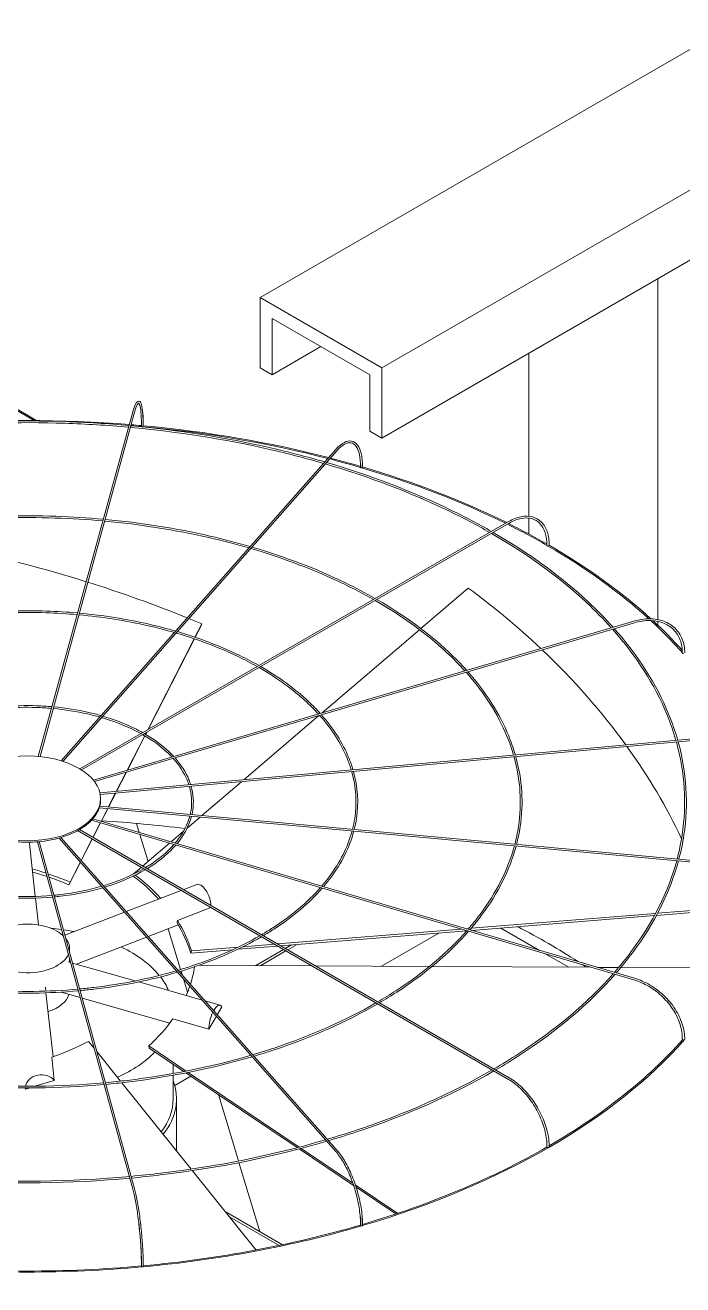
# Model space of a CAD drawing. Header units: millimetres. Extents: x -312439 to 477422, y -331570 to 212570.
# Drawn here: x 397133.7 to 397367.5, y 94180 to 94627.9 of the extents above; entities that cross this region are included whole.
import ezdxf

# ---------------------------------------------------------------- set-up
doc = ezdxf.new("R2010")
doc.units = ezdxf.units.MM

msp = doc.modelspace()

# ---------------------------------------------------------------- linework, layer by layer
at = {"color": 0, "linetype": 'Continuous', "lineweight": 0, "extrusion": (8.40036e-17, 0.816497, 0.57735)}
for p, q in [((397592.575, 94747.85), (397217.172, 94531.11)), ((397554.208, 94675.692), (397260.478, 94506.107)), ((397548.148, 94647.19), (397260.478, 94481.104)), ((397358.626, 94537.769), (397358.626, 94416.559)), ((397217.172, 94531.11), (397260.478, 94506.107)), ((397217.172, 94506.107), (397217.172, 94531.11)), ((397221.502, 94523.609), (397221.502, 94503.607)), ((397256.148, 94503.607), (397221.502, 94523.609)), ((397238.825, 94513.608), (397221.502, 94503.607)), ((397312.692, 94511.249), (397312.692, 94453.312)), ((397221.502, 94503.607), (397217.172, 94506.107)), ((397260.478, 94506.107), (397260.478, 94481.104)), ((397256.148, 94483.604), (397256.148, 94503.607)), ((397137.702, 94487.354), (397123.987, 94495.272)), ((397136.826, 94487.36), (397123.987, 94494.772)), ((397171.945, 94490.447), (397138.324, 94367.89)), ((397138.943, 94367.83), (397172.536, 94490.285)), ((397260.478, 94481.104), (397256.148, 94483.604)), ((397146.403, 94366.364), (397244.085, 94477.048)), ((397147.044, 94366.165), (397244.544, 94476.643)), ((397305.471, 94451.394), (397153.153, 94363.453)), ((397153.745, 94363.087), (397305.777, 94450.863)), ((397312.692, 94452.657), (397312.692, 94447.018)), ((397291.18, 94427.791), (397274.322, 94413.387)), ((397157.914, 94359.494), (397350.081, 94416.025)), ((397350.254, 94415.438), (397158.323, 94358.976)), ((397194.032, 94410.31), (397196.45, 94415.051)), ((397196.08, 94414.084), (397196.45, 94415.051)), ((397358.626, 94415.898), (397358.626, 94414.521)), ((397196.08, 94414.084), (397194.137, 94410.274)), ((397273.845, 94412.979), (397239.251, 94383.422)), ((397177.216, 94377.346), (397193.751, 94409.759)), ((397193.856, 94409.723), (397177.39, 94377.446)), ((397238.111, 94382.448), (397211.361, 94359.593)), ((397169.909, 94363.023), (397176.15, 94375.256)), ((397176.244, 94375.2), (397170.054, 94363.066)), ((397176.428, 94375.802), (397176.704, 94376.343)), ((397176.879, 94376.444), (397176.523, 94375.747)), ((397373.558, 94374.425), (397160.259, 94354.92)), ((397373.614, 94373.815), (397160.373, 94354.315)), ((397166.046, 94355.449), (397169.526, 94362.272)), ((397169.671, 94362.315), (397166.174, 94355.461)), ((397210.555, 94358.904), (397196.47, 94346.87)), ((397160.476, 94352.481), (397160.476, 94352.981)), ((397163.22, 94349.91), (397165.716, 94354.804)), ((397165.845, 94354.816), (397163.337, 94349.9)), ((397373.558, 94330.061), (397159.991, 94349.591)), ((397160.172, 94350.189), (397373.614, 94330.671)), ((397160.629, 94344.831), (397162.92, 94349.323)), ((397163.038, 94349.312), (397160.736, 94344.8)), ((397157.225, 94345.194), (397350.081, 94288.461)), ((397157.684, 94345.698), (397350.254, 94289.048)), ((397157.71, 94339.109), (397160.346, 94344.276)), ((397160.453, 94344.245), (397157.805, 94339.054)), ((397173.227, 94344.105), (397174.214, 94340.835)), ((397195.82, 94346.314), (397191.214, 94342.379)), ((397145.717, 94338.9), (397244.085, 94227.438)), ((397146.367, 94339.088), (397244.544, 94227.843)), ((397305.471, 94253.092), (397152.304, 94341.523)), ((397305.777, 94253.623), (397152.923, 94341.873)), ((397174.426, 94340.134), (397177.331, 94330.517)), ((397189.952, 94341.3), (397185.516, 94337.51)), ((397135.162, 94336.967), (397137.256, 94318.134)), ((397138.062, 94337.55), (397171.945, 94214.039)), ((397172.536, 94214.201), (397138.682, 94337.606)), ((397153.548, 94330.951), (397157.431, 94338.563)), ((397157.526, 94338.508), (397153.626, 94330.863)), ((397184.96, 94337.035), (397175.42, 94328.884)), ((397153.327, 94330.276), (397149.245, 94322.274)), ((397149.615, 94323.241), (397153.249, 94330.364)), ((397172.208, 94326.099), (397172.222, 94326.152)), ((397174.926, 94328.462), (397172.222, 94326.152)), ((397149.245, 94322.274), (397149.615, 94323.241)), ((397194.682, 94322.375), (397189.888, 94320.531)), ((397137.324, 94317.523), (397138.386, 94307.978)), ((397189.153, 94320.248), (397169.623, 94312.736)), ((397169.014, 94312.501), (397147.807, 94304.344)), ((397187.788, 94309.599), (397199.677, 94314.172)), ((397292.225, 94306.806), (397357.785, 94312.108)), ((397376.495, 94312.864), (397358.086, 94311.375)), ((397358.51, 94312.167), (397376.701, 94313.638)), ((397188.086, 94307.993), (397177.427, 94303.893)), ((397357.358, 94311.316), (397292.416, 94306.063)), ((397176.818, 94303.659), (397151.868, 94294.062)), ((397184.546, 94306.631), (397188.919, 94292.154)), ((397223.315, 94301.232), (397288.692, 94306.52)), ((397290.647, 94305.92), (397224.467, 94300.567)), ((397280.687, 94305.114), (397260.306, 94293.347)), ((397290.394, 94306.658), (397291.358, 94306.736)), ((397316.553, 94298.962), (397302.8, 94306.903)), ((397149.433, 94299.634), (397149.433, 94298.416)), ((397207.524, 94299.197), (397192.538, 94297.985)), ((397192.538, 94297.985), (397192.743, 94298.759)), ((397192.743, 94298.759), (397209.458, 94300.111)), ((397223.392, 94300.48), (397209.262, 94299.337)), ((397211.122, 94300.246), (397222.241, 94301.145)), ((397225.507, 94299.259), (397215.696, 94293.595)), ((397217.412, 94293.586), (397226.373, 94298.759)), ((397228.31, 94300.878), (397226.119, 94299.613)), ((397226.986, 94299.113), (397230.325, 94301.041)), ((397149.833, 94294.643), (397149.043, 94294.869)), ((397149.433, 94296.101), (397149.433, 94294.757)), ((397172.741, 94288.099), (397150.522, 94294.446)), ((397326.921, 94292.977), (397318.808, 94297.661)), ((397189.096, 94291.568), (397189.508, 94290.205)), ((397235.508, 94293.485), (397195.612, 94293.707)), ((397277.367, 94293.252), (397236.745, 94293.478)), ((397334.881, 94292.932), (397278.328, 94293.247)), ((397344.653, 94292.878), (397337.093, 94292.92)), ((397383.113, 94292.664), (397345.448, 94292.874)), ((397140.999, 94284.469), (397140.843, 94285.873)), ((397196.553, 94281.296), (397174.017, 94287.734)), ((397189.933, 94288.798), (397191.36, 94284.073)), ((397143.595, 94261.124), (397141.067, 94283.859)), ((397153.255, 94282.168), (397146.459, 94284.109)), ((397185.066, 94273.08), (397153.944, 94281.971)), ((397202.974, 94279.462), (397197.645, 94280.984)), ((397203.569, 94278.899), (397201.965, 94276.089)), ((397199.013, 94270.916), (397186.162, 94274.588)), ((397201.644, 94275.527), (397199.013, 94270.916)), ((397158.193, 94264.169), (397156.236, 94266.609)), ((397167.582, 94252.462), (397159.158, 94262.965)), ((397177.75, 94264.194), (397177.586, 94264.955)), ((397177.586, 94264.955), (397190.87, 94256.028)), ((397190.12, 94255.881), (397177.75, 94264.194)), ((397144.002, 94252.681), (397143.084, 94260.942)), ((397186.257, 94255.162), (397186.257, 94258.477)), ((397186.257, 94246.192), (397186.257, 94254.54)), ((397192.566, 94254.237), (397186.842, 94250.933)), ((397230.392, 94228.818), (397190.839, 94255.398)), ((397191.588, 94255.545), (397231.089, 94229)), ((397133.707, 94250.016), (397133.75, 94249.634)), ((397133.75, 94249.634), (397135.038, 94250.017)), ((397137.139, 94250.641), (397144.002, 94252.681)), ((397192.675, 94221.174), (397168.036, 94251.896)), ((397187.482, 94227.649), (397187.482, 94246.192)), ((397202.36, 94247.656), (397209.486, 94224.065)), ((397250.437, 94215.347), (397231.071, 94228.362)), ((397231.767, 94228.544), (397250.149, 94216.191)), ((397209.664, 94223.476), (397217.056, 94199.004)), ((397215.748, 94192.405), (397193.119, 94220.621)), ((397251.036, 94215.595), (397266.128, 94205.453)), ((397265.482, 94205.237), (397251.31, 94214.761)), ((397225.196, 94194.304), (397204.764, 94206.101)), ((397206.257, 94204.238), (397223.928, 94194.036))]:
    msp.add_line(p, q, dxfattribs=at)
at = {"color": 0, "linetype": 'Continuous', "lineweight": 0}
for centre, major_axis, ratio, start_param, end_param in [((397134.457, 94335.97), (-262.225, 0), 0.5773503, 4.5737285, 4.8518651), ((397134.457, 94335.97), (-261.613, 0), 0.5773503, 4.556469, 4.5713736), ((397134.457, 94335.97), (-262.225, 0), 0.5773503, 4.5571855, 4.5713361), ((397175.298, 94485.303), (0.306, -0.001), 0.5647458, 3.1415927, 4.5569919), ((397175.298, 94485.303), (0.306, -0.001), 0.5647458, 4.5569919, 6.1277883), ((397134.457, 94335.97), (-261.613, 0), 0.5773503, 4.2918428, 4.5551023), ((397175.346, 94485.477), (0.306, 0), 0.5773503, 5.7174869, 6.2831853), ((397134.457, 94335.97), (-262.225, 0), 0.5773503, 4.2917243, 4.5546375), ((397134.457, 94335.97), (-261.613, 0), 0.5773503, 4.242585, 4.2890574), ((397134.457, 94335.97), (-262.225, 0), 0.5773503, 4.2438111, 4.2889455), ((397253.188, 94470.691), (0.306, -0.003), 0.5659728, 3.1415927, 4.2460434), ((397253.188, 94470.691), (0.306, -0.003), 0.5659728, 4.2460434, 5.8168397), ((397134.457, 94335.97), (-261.613, 0), 0.5773503, 4.0051997, 4.2408431), ((397253.327, 94470.849), (0.306, 0), 0.5773503, 5.290332, 6.2831853), ((397134.457, 94335.97), (-262.225, 0), 0.5773503, 4.0050166, 4.2406095), ((397134.457, 94335.97), (-261.613, 0), 0.5773503, 3.9286416, 4.0018792), ((397134.457, 94335.97), (-262.225, 0), 0.5773503, 3.9309746, 4.001704), ((397319.446, 94442.898), (0.306, -0.004), 0.5683066, 3.1415927, 3.9346429), ((397319.446, 94442.898), (0.306, -0.004), 0.5683066, 3.9346429, 5.5054392), ((397134.457, 94335.97), (-261.613, 0), 0.5773503, 3.7066773, 3.9265771), ((397319.662, 94443.023), (-0.306, 0), 0.5773503, 1.8326303, 3.1415927), ((397134.457, 94335.97), (-262.225, 0), 0.5773503, 3.705131, 3.9265633), ((397134.828, 94294.254), (-236.033, 90.421), 0.5343599, 4.8289255, 5.0170065), ((397134.828, 94294.254), (-236.033, 90.421), 0.5343599, 4.6778989, 4.8264893), ((397134.663, 94294.062), (244.29, -64.884), 0.7560981, 0.9482496, 1.0897919), ((397134.828, 94294.254), (-236.033, 90.421), 0.5343599, 4.655659, 4.6753292), ((397134.457, 94335.97), (-261.613, 0), 0.5773503, 3.6151503, 3.7017035), ((397134.457, 94335.97), (-262.225, 0), 0.5773503, 3.6198551, 3.6998544), ((397134.663, 94294.062), (244.29, -64.884), 0.7560981, 0.7473423, 0.9452164), ((397367.584, 94404.645), (-0.306, 0.005), 0.5715189, 0, 0.4809344), ((397367.584, 94404.645), (-0.306, 0.005), 0.5715189, 0.4809344, 2.0517307), ((397134.663, 94294.062), (244.29, -64.884), 0.7560981, 0.5676523, 0.7441319), ((397134.349, 94352.481), (-26.126, 0), 0.5773503, 2.9880814, 3.1415927), ((397134.349, 94352.481), (-26.126, 0), 0.5773503, 2.6739221, 2.9809447), ((397134.349, 94352.481), (-26.126, 0), 0.5773503, 2.3597628, 2.6667854), ((397134.457, 94194.73), (-261.613, 0), 0.5773503, 4.4965959, 4.611374), ((397134.349, 94352.481), (-26.126, 0), 0.5773503, 1.7314443, 2.0384669), ((397134.349, 94352.481), (-26.126, 0), 0.5773503, 2.0456036, 2.3526262), ((397134.349, 94352.481), (-26.126, 0), 0.5773503, 1.417285, 1.7243076), ((397129.669, 94336.356), (-5.494, -0.611), 0.8148193, 3.1415927, 3.239858), ((397134.828, 94294.254), (56.639, -21.698), 0.5343599, 1.6636456, 1.7494756), ((397134.457, 94293.287), (-56.639, 21.698), 0.5343599, 4.7930664, 4.8825345), ((397134.828, 94294.254), (56.639, -21.698), 0.5343599, 1.5140664, 1.6514841), ((397134.663, 94294.062), (58.621, -15.57), 0.7560981, 1.0889957, 1.0897919), ((397134.663, 94294.062), (58.621, -15.57), 0.7560981, 0.8588781, 1.0770864), ((397134.457, 94293.287), (-56.639, 21.698), 0.5343599, 4.655659, 4.78086), ((397134.457, 94293.287), (58.621, -15.57), 0.7560981, 0.8715668, 1.0888975), ((397196.667, 94317.216), (-1.984, 5.159), 0.4527097, 4.0715694, 6.2831853), ((397134.457, 94299.634), (-14.976, 0), 0.5773503, 3.6916997, 5.4977871), ((397134.457, 94293.287), (58.621, -15.57), 0.7560981, 0.4379774, 0.6726233), ((397134.663, 94294.062), (58.621, -15.57), 0.7560981, 0.4379774, 0.6748983), ((397134.457, 94277.322), (-51.8, 0), 0.5773503, 4.4755897, 4.5522282), ((397134.457, 94277.322), (-51.8, 0), 0.5773503, 4.3841689, 4.46244), ((397134.457, 94299.634), (-14.976, 0), 0.5773503, 3.0357663, 3.5615783), ((397134.457, 94194.73), (-261.613, 0), 0.5773503, 3.867145, 3.9833748), ((397134.457, 94277.322), (-51.8, 0), 0.5773503, 3.5810046, 4.0125195), ((397134.457, 94299.634), (-14.976, 0), 0.5773503, 0.1968015, 2.9056449), ((397134.293, 94294.048), (59.282, 12.821), 0.7719474, 5.8595474, 5.99043), ((397134.457, 94194.73), (-261.613, 0), 0.5773503, 3.8494737, 3.8569689), ((397134.457, 94277.322), (-51.8, 0), 0.5773503, 3.3906549, 3.5616615), ((397134.293, 94294.048), (59.282, 12.821), 0.7719474, 5.7736505, 5.8452628), ((397134.457, 94284.727), (-14.976, 0), 0.5773503, 2.0838772, 2.9778132), ((397201.455, 94274.147), (1.518, 5.315), 0.3621096, 1.1204156, 2.3231422), ((397201.455, 94274.147), (1.518, 5.315), 0.3621096, 5.9116388, 7.2697762), ((397134.293, 94294.048), (59.282, 12.821), 0.7719474, 5.3512156, 5.5881365), ((397134.457, 94335.97), (-262.225, 0), 0.5773503, 2.0421116, 2.6702774), ((397134.457, 94335.97), (-261.613, 0), 0.5773503, 2.358999, 2.669365), ((397367.584, 94267.421), (-0.306, 0.005), 0.5830421, 0, 1.1094484), ((397134.087, 94294.226), (-56.425, -22.248), 0.5660586, 1.5074553, 1.7443762), ((397134.457, 94277.322), (-51.8, 0), 0.5773503, 2.2375498, 2.6358707), ((397139.246, 94250.218), (5.494, 0.611), 0.8148193, 0.440938, 2.9148909), ((397139.246, 94250.218), (5.494, 0.611), 0.8148193, 3.0505707, 3.1356266), ((397134.457, 94246.192), (-53.025, 0), 0.5773503, 2.7158894, 3.3569527), ((397134.457, 94246.192), (51.8, 0), 0.5773503, 5.8780508, 6.2831853), ((397134.457, 94335.97), (-261.613, 0), 0.5773503, 2.0437737, 2.355024), ((397319.446, 94229.167), (-0.306, 0.004), 0.5862544, 0, 0.7932918), ((397319.662, 94229.042), (-0.306, 0), 0.5773503, 0.261834, 3.1415927), ((397134.457, 94335.97), (-262.225, 0), 0.5773503, 1.7280308, 2.0415976), ((397134.457, 94335.97), (-261.613, 0), 0.5773503, 1.7289191, 2.0406845), ((397253.188, 94201.374), (-0.306, 0.003), 0.5885883, 0, 0.4763277), ((397253.327, 94201.217), (-0.306, 0), 0.5773503, 0, 3.1415927), ((397134.457, 94195.23), (262.225, 0), 0.5773503, 3.1415927, 5.4977871), ((397134.457, 94195.23), (262.225, 0), 0.5773503, 5.4977871, 6.2831853), ((397134.457, 94335.97), (-261.613, 0), 0.5773503, 1.41439, 1.726367), ((397175.298, 94186.763), (-0.306, 0.001), 0.5898153, 0, 0.1588369), ((397175.346, 94186.588), (-0.306, 0), 0.5773503, 0, 3.1415927), ((397134.457, 94335.97), (-262.225, 0), 0.5773503, 1.4139544, 1.727034)]:
    msp.add_ellipse(centre, major_axis=major_axis, ratio=ratio, start_param=start_param, end_param=end_param, dxfattribs=at)
msp.add_ellipse((397134.349, 94352.981), major_axis=(26.126, 0), ratio=0.5773503, dxfattribs=at)
for points, knots in [([(397175.652, 94485.477), (397175.652, 94487.181), (397175.601, 94488.698), (397175.398, 94491.216), (397175.249, 94492.216), (397174.847, 94493.638), (397174.621, 94494.153), (397173.836, 94494.268), (397173.588, 94494.121), (397173.037, 94493.535), (397172.729, 94492.881), (397172.249, 94491.499), (397172.097, 94491.001), (397171.945, 94490.447)], [4.712389, 4.712389, 4.712389, 4.712389, 5.0265482, 5.0265482, 5.3407075, 5.3407075, 5.6548668, 5.6548668, 5.8236028, 5.8236028, 6.1377621, 6.1377621, 6.2831853, 6.2831853, 6.2831853, 6.2831853]), ([(397172.536, 94490.285), (397172.854, 94491.445), (397173.173, 94492.337), (397173.73, 94493.418), (397173.979, 94493.568), (397174.005, 94493.568), (397174.21, 94493.419), (397174.562, 94492.254), (397174.707, 94491.404), (397174.917, 94489.161), (397174.979, 94487.731), (397174.992, 94485.842), (397174.993, 94485.575), (397174.992, 94485.304)], [0, 0, 0, 0, 0.3152669, 0.3152669, 0.6094726, 0.6094726, 0.9267406, 0.9267406, 1.2208373, 1.2208373, 1.5356304, 1.5356304, 1.5863402, 1.5863402, 1.5863402, 1.5863402]), ([(397175.271, 94491.613), (397175.28, 94491.553), (397175.289, 94491.491), (397175.441, 94490.404), (397175.535, 94489.1), (397175.598, 94486.863), (397175.607, 94486.103), (397175.605, 94485.302)], [1.10131175, 1.10131175, 1.10131175, 1.10131175, 1.12076762, 1.12076762, 1.43803566, 1.43803566, 1.5863026, 1.5863026, 1.5863026, 1.5863026]), ([(397170.606, 94485.567), (397163.112, 94486.245), (397155.56, 94486.713), (397131.332, 94487.528), (397114.574, 94487.058), (397098.092, 94485.567)], [5.342386, 5.342386, 5.342386, 5.342386, 5.43953692, 5.43953692, 5.65318828, 5.65318828, 5.65318828, 5.65318828]), ([(397170.442, 94484.967), (397162.924, 94485.645), (397155.348, 94486.111), (397131.229, 94486.91), (397114.607, 94486.441), (397098.256, 94484.967)], [5.34285963, 5.34285963, 5.34285963, 5.34285963, 5.44045758, 5.44045758, 5.65271466, 5.65271466, 5.65271466, 5.65271466]), ([(397239.721, 94472.104), (397233.443, 94473.933), (397227.022, 94475.599), (397204.572, 94480.733), (397187.965, 94483.36), (397171.061, 94484.911)], [5.03043397, 5.03043397, 5.03043397, 5.03043397, 5.12064091, 5.12064091, 5.34017784, 5.34017784, 5.34017784, 5.34017784]), ([(397240.169, 94472.612), (397233.881, 94474.45), (397227.45, 94476.124), (397204.91, 94481.298), (397188.218, 94483.947), (397171.226, 94485.511)], [5.02911205, 5.02911205, 5.02911205, 5.02911205, 5.11935362, 5.11935362, 5.33970837, 5.33970837, 5.33970837, 5.33970837]), ([(397253.634, 94470.849), (397253.634, 94472.564), (397253.483, 94474.113), (397252.887, 94476.739), (397252.442, 94477.817), (397251.261, 94479.402), (397250.512, 94479.908), (397248.872, 94480.192), (397248.012, 94480.019), (397246.199, 94479.099), (397245.235, 94478.313), (397244.21, 94477.19), (397244.147, 94477.12), (397244.085, 94477.048)], [4.712389, 4.712389, 4.712389, 4.712389, 5.0265482, 5.0265482, 5.3407075, 5.3407075, 5.6548668, 5.6548668, 5.9484515, 5.9484515, 6.2626108, 6.2626108, 6.2831853, 6.2831853, 6.2831853, 6.2831853]), ([(397244.544, 94476.643), (397245.458, 94477.679), (397246.366, 94478.445), (397248.049, 94479.367), (397248.815, 94479.523), (397250.156, 94479.288), (397250.753, 94478.894), (397251.78, 94477.495), (397252.197, 94476.491), (397252.749, 94473.988), (397252.889, 94472.497), (397252.883, 94470.79), (397252.883, 94470.742), (397252.882, 94470.694)], [0, 0, 0, 0, 0.3146448, 0.3146448, 0.6289116, 0.6289116, 0.9461796, 0.9461796, 1.2634477, 1.2634477, 1.5772832, 1.5772832, 1.5863402, 1.5863402, 1.5863402, 1.5863402]), ([(397298.822, 94447.555), (397294.219, 94450.184), (397289.427, 94452.702), (397270.929, 94461.642), (397256.106, 94467.294), (397240.37, 94471.914)], [4.71777189, 4.71777189, 4.71777189, 4.71777189, 4.80086127, 4.80086127, 5.02732174, 5.02732174, 5.02732174, 5.02732174]), ([(397299.435, 94447.909), (397294.821, 94450.555), (397290.017, 94453.089), (397271.467, 94462.085), (397256.601, 94467.772), (397240.818, 94472.421)], [4.71590946, 4.71590946, 4.71590946, 4.71590946, 4.79913358, 4.79913358, 5.02600568, 5.02600568, 5.02600568, 5.02600568]), ([(397253.485, 94471.703), (397253.491, 94471.499), (397253.494, 94471.292), (397253.496, 94470.953), (397253.496, 94470.822), (397253.495, 94470.69)], [7.805980691, 7.805980691, 7.805980691, 7.805980691, 7.845140151, 7.845140151, 7.869416781, 7.869416781, 7.869416781, 7.869416781]), ([(397161.463, 94452.239), (397155.88, 94452.742), (397150.254, 94453.09), (397132.137, 94453.701), (397119.583, 94453.352), (397107.235, 94452.239)], [5.34296141, 5.34296141, 5.34296141, 5.34296141, 5.43938168, 5.43938168, 5.65261288, 5.65261288, 5.65261288, 5.65261288]), ([(397161.299, 94451.639), (397155.692, 94452.142), (397150.042, 94452.488), (397132.034, 94453.083), (397119.616, 94452.735), (397107.399, 94451.639)], [5.34359392, 5.34359392, 5.34359392, 5.34359392, 5.44060854, 5.44060854, 5.65198037, 5.65198037, 5.65198037, 5.65198037]), ([(397213.188, 94442.039), (397208.535, 94443.391), (397203.777, 94444.622), (397187.016, 94448.453), (397174.578, 94450.42), (397161.918, 94451.583)], [5.03177949, 5.03177949, 5.03177949, 5.03177949, 5.12085286, 5.12085286, 5.34001919, 5.34001919, 5.34001919, 5.34001919]), ([(397213.636, 94442.547), (397208.973, 94443.907), (397204.204, 94445.147), (397187.354, 94449.018), (397174.831, 94451.007), (397162.083, 94452.183)], [5.03001504, 5.03001504, 5.03001504, 5.03001504, 5.11913743, 5.11913743, 5.33939405, 5.33939405, 5.33939405, 5.33939405]), ([(397319.968, 94443.023), (397319.968, 94444.749), (397319.732, 94446.344), (397318.798, 94449.123), (397318.1, 94450.307), (397316.301, 94452.127), (397315.203, 94452.763), (397312.735, 94453.414), (397311.368, 94453.431), (397308.504, 94452.862), (397307.004, 94452.274), (397305.497, 94451.409), (397305.484, 94451.401), (397305.471, 94451.394)], [3.1415927, 3.1415927, 3.1415927, 3.1415927, 3.4557519, 3.4557519, 3.7699112, 3.7699112, 4.0826965, 4.0826965, 4.3954482, 4.3954482, 4.7096075, 4.7096075, 4.712389, 4.712389, 4.712389, 4.712389]), ([(397305.777, 94450.863), (397307.214, 94451.693), (397308.646, 94452.254), (397311.346, 94452.789), (397312.612, 94452.764), (397314.863, 94452.15), (397315.85, 94451.563), (397317.473, 94449.869), (397318.109, 94448.761), (397318.954, 94446.113), (397319.162, 94444.576), (397319.139, 94442.902)], [1.5707963, 1.5707963, 1.5707963, 1.5707963, 1.8880644, 1.8880644, 2.2053324, 2.2053324, 2.5226004, 2.5226004, 2.8398685, 2.8398685, 3.1571365, 3.1571365, 3.1571365, 3.1571365]), ([(397342.013, 94413.652), (397339.277, 94416.705), (397336.338, 94419.698), (397323.657, 94431.533), (397312.299, 94439.801), (397299.436, 94447.202)], [4.40451603, 4.40451603, 4.40451603, 4.40451603, 4.48100319, 4.48100319, 4.71406654, 4.71406654, 4.71406654, 4.71406654]), ([(397342.664, 94413.843), (397339.932, 94416.905), (397336.997, 94419.906), (397324.308, 94431.802), (397312.932, 94440.116), (397300.049, 94447.556)], [4.40270972, 4.40270972, 4.40270972, 4.40270972, 4.47899466, 4.47899466, 4.71221436, 4.71221436, 4.71221436, 4.71221436]), ([(397257.498, 94423.696), (397254.105, 94425.627), (397250.576, 94427.478), (397236.767, 94434.147), (397225.645, 94438.386), (397213.838, 94441.85)], [4.7196458, 4.7196458, 4.7196458, 4.7196458, 4.80114658, 4.80114658, 5.02763075, 5.02763075, 5.02763075, 5.02763075]), ([(397258.112, 94424.051), (397254.708, 94425.998), (397251.166, 94427.864), (397237.306, 94434.59), (397226.14, 94438.863), (397214.285, 94442.357)], [4.71715813, 4.71715813, 4.71715813, 4.71715813, 4.79884427, 4.79884427, 5.02587671, 5.02587671, 5.02587671, 5.02587671]), ([(397152.324, 94418.922), (397148.65, 94419.251), (397144.95, 94419.478), (397132.94, 94419.886), (397124.59, 94419.657), (397116.375, 94418.922)], [5.34408303, 5.34408303, 5.34408303, 5.34408303, 5.43906993, 5.43906993, 5.65149126, 5.65149126, 5.65149126, 5.65149126]), ([(397289.946, 94398.335), (397287.936, 94400.566), (397285.781, 94402.754), (397276.314, 94411.582), (397267.779, 94417.789), (397258.113, 94423.344)], [4.40671458, 4.40671458, 4.40671458, 4.40671458, 4.48133637, 4.48133637, 4.71470569, 4.71470569, 4.71470569, 4.71470569]), ([(397290.597, 94398.526), (397288.591, 94400.766), (397286.441, 94402.962), (397276.965, 94411.852), (397268.413, 94418.104), (397258.726, 94423.698)], [4.40429576, 4.40429576, 4.40429576, 4.40429576, 4.47865981, 4.47865981, 4.7122362, 4.7122362, 4.7122362, 4.7122362]), ([(397152.159, 94418.322), (397148.462, 94418.651), (397144.738, 94418.877), (397132.837, 94419.268), (397124.623, 94419.04), (397116.539, 94418.322)], [5.34503474, 5.34503474, 5.34503474, 5.34503474, 5.44090812, 5.44090812, 5.65053954, 5.65053954, 5.65053954, 5.65053954]), ([(397186.663, 94411.983), (397183.632, 94412.858), (397180.534, 94413.656), (397169.46, 94416.184), (397161.193, 94417.491), (397152.779, 94418.266)], [5.03439168, 5.03439168, 5.03439168, 5.03439168, 5.12127422, 5.12127422, 5.3396756, 5.3396756, 5.3396756, 5.3396756]), ([(397187.111, 94412.491), (397184.07, 94413.374), (397180.962, 94414.181), (397169.798, 94416.749), (397161.446, 94418.078), (397152.943, 94418.866)], [5.03173968, 5.03173968, 5.03173968, 5.03173968, 5.11870396, 5.11870396, 5.33874043, 5.33874043, 5.33874043, 5.33874043]), ([(397368.163, 94404.725), (397368.163, 94406.457), (397367.864, 94408.107), (397366.688, 94411.077), (397365.812, 94412.396), (397363.571, 94414.563), (397362.208, 94415.411), (397359.136, 94416.552), (397357.429, 94416.846), (397353.841, 94416.859), (397351.96, 94416.578), (397350.081, 94416.025)], [4.712389, 4.712389, 4.712389, 4.712389, 5.0265482, 5.0265482, 5.3407075, 5.3407075, 5.6548668, 5.6548668, 5.969026, 5.969026, 6.2831853, 6.2831853, 6.2831853, 6.2831853]), ([(397350.254, 94415.438), (397352.07, 94415.972), (397353.882, 94416.239), (397357.317, 94416.215), (397358.938, 94415.926), (397361.831, 94414.826), (397363.102, 94414.016), (397365.176, 94411.958), (397365.98, 94410.709), (397367.046, 94407.886), (397367.306, 94406.311), (397367.278, 94404.65)], [0, 0, 0, 0, 0.317268, 0.317268, 0.6345361, 0.6345361, 0.9518041, 0.9518041, 1.2690722, 1.2690722, 1.5863402, 1.5863402, 1.5863402, 1.5863402]), ([(397216.183, 94399.843), (397213.998, 94401.078), (397211.729, 94402.263), (397202.609, 94406.662), (397195.189, 94409.487), (397187.313, 94411.794)], [4.72327264, 4.72327264, 4.72327264, 4.72327264, 4.80171455, 4.80171455, 5.02817129, 5.02817129, 5.02817129, 5.02817129]), ([(397216.798, 94400.198), (397214.601, 94401.449), (397212.319, 94402.649), (397203.147, 94407.105), (397195.684, 94409.964), (397187.76, 94412.301)], [4.71952861, 4.71952861, 4.71952861, 4.71952861, 4.7982649, 4.7982649, 5.02554265, 5.02554265, 5.02554265, 5.02554265]), ([(397365.015, 94373.643), (397364.127, 94376.752), (397363.051, 94379.843), (397357.473, 94393.38), (397350.971, 94403.556), (397342.464, 94413.146)], [4.09036759, 4.09036759, 4.09036759, 4.09036759, 4.16055829, 4.16055829, 4.40029723, 4.40029723, 4.40029723, 4.40029723]), ([(397365.636, 94373.7), (397364.75, 94376.819), (397363.675, 94379.92), (397358.103, 94393.51), (397351.606, 94403.72), (397343.113, 94413.337)], [4.08953528, 4.08953528, 4.08953528, 4.08953528, 4.15944113, 4.15944113, 4.39851052, 4.39851052, 4.39851052, 4.39851052]), ([(397237.886, 94383.02), (397236.6, 94384.432), (397235.227, 94385.818), (397228.974, 94391.641), (397223.266, 94395.785), (397216.8, 94399.492)], [4.41096312, 4.41096312, 4.41096312, 4.41096312, 4.4820009, 4.4820009, 4.71586354, 4.71586354, 4.71586354, 4.71586354]), ([(397238.538, 94383.212), (397237.256, 94384.633), (397235.887, 94386.027), (397229.626, 94391.91), (397223.899, 94396.099), (397217.413, 94399.846)], [4.40730528, 4.40730528, 4.40730528, 4.40730528, 4.47799052, 4.47799052, 4.71216027, 4.71216027, 4.71216027, 4.71216027]), ([(397307.304, 94368.366), (397306.649, 94370.628), (397305.861, 94372.877), (397301.696, 94382.976), (397296.803, 94390.623), (397290.398, 94397.83)], [4.09258463, 4.09258463, 4.09258463, 4.09258463, 4.16074385, 4.16074385, 4.40108815, 4.40108815, 4.40108815, 4.40108815]), ([(397307.925, 94368.423), (397307.272, 94370.695), (397306.485, 94372.954), (397302.326, 94383.106), (397297.438, 94390.788), (397291.048, 94398.021)], [4.09145544, 4.09145544, 4.09145544, 4.09145544, 4.15925512, 4.15925512, 4.39870409, 4.39870409, 4.39870409, 4.39870409]), ([(397143.184, 94385.605), (397141.421, 94385.759), (397139.646, 94385.867), (397133.744, 94386.071), (397129.597, 94385.962), (397125.514, 94385.605)], [5.34742678, 5.34742678, 5.34742678, 5.34742678, 5.43812478, 5.43812478, 5.64814751, 5.64814751, 5.64814751, 5.64814751]), ([(397143.019, 94385.005), (397141.233, 94385.159), (397139.434, 94385.265), (397133.642, 94385.453), (397129.63, 94385.346), (397125.679, 94385.005)], [5.34934775, 5.34934775, 5.34934775, 5.34934775, 5.44178794, 5.44178794, 5.64622654, 5.64622654, 5.64622654, 5.64622654]), ([(397160.137, 94381.926), (397158.728, 94382.324), (397157.292, 94382.69), (397151.905, 94383.915), (397147.809, 94384.563), (397143.639, 94384.949)], [5.04221465, 5.04221465, 5.04221465, 5.04221465, 5.12251796, 5.12251796, 5.33864709, 5.33864709, 5.33864709, 5.33864709]), ([(397160.586, 94382.435), (397159.167, 94382.842), (397157.72, 94383.215), (397152.243, 94384.48), (397148.061, 94385.15), (397143.803, 94385.549)], [5.03687901, 5.03687901, 5.03687901, 5.03687901, 5.11739529, 5.11739529, 5.33679188, 5.33679188, 5.33679188, 5.33679188]), ([(397174.865, 94375.988), (397173.89, 94376.527), (397172.882, 94377.047), (397168.45, 94379.177), (397164.734, 94380.587), (397160.788, 94381.739)], [4.73414686, 4.73414686, 4.73414686, 4.73414686, 4.80339703, 4.80339703, 5.02979007, 5.02979007, 5.02979007, 5.02979007]), ([(397175.483, 94376.345), (397174.494, 94376.9), (397173.473, 94377.434), (397168.989, 94379.62), (397165.229, 94381.065), (397161.236, 94382.246)], [4.72658474, 4.72658474, 4.72658474, 4.72658474, 4.79652126, 4.79652126, 5.0245472, 5.0245472, 5.0245472, 5.0245472]), ([(397249.594, 94363.089), (397249.173, 94364.507), (397248.673, 94365.918), (397245.92, 94372.581), (397242.639, 94377.696), (397238.34, 94382.515)], [4.09685918, 4.09685918, 4.09685918, 4.09685918, 4.16111414, 4.16111414, 4.40251946, 4.40251946, 4.40251946, 4.40251946]), ([(397250.216, 94363.146), (397249.796, 94364.574), (397249.297, 94365.995), (397246.551, 94372.711), (397243.274, 94377.86), (397238.99, 94382.706)], [4.09510983, 4.09510983, 4.09510983, 4.09510983, 4.15888353, 4.15888353, 4.39893942, 4.39893942, 4.39893942, 4.39893942]), ([(397185.82, 94367.704), (397185.262, 94368.298), (397184.673, 94368.882), (397181.635, 94371.699), (397178.752, 94373.78), (397175.486, 94375.64)], [4.42373247, 4.42373247, 4.42373247, 4.42373247, 4.48397953, 4.48397953, 4.71933502, 4.71933502, 4.71933502, 4.71933502]), ([(397186.476, 94367.897), (397185.921, 94368.499), (397185.335, 94369.091), (397182.286, 94371.969), (397179.386, 94374.095), (397176.099, 94375.994)], [4.41624247, 4.41624247, 4.41624247, 4.41624247, 4.47598634, 4.47598634, 4.71193426, 4.71193426, 4.71193426, 4.71193426]), ([(397365.447, 94331.418), (397366.202, 94334.274), (397366.798, 94337.144), (397368.9, 94351.022), (397368.21, 94362.138), (397365.184, 94373.044)], [3.77541609, 3.77541609, 3.77541609, 3.77541609, 3.83978539, 3.83978539, 4.08585643, 4.08585643, 4.08585643, 4.08585643]), ([(397366.065, 94331.362), (397366.819, 94334.224), (397367.414, 94337.102), (397369.511, 94351.018), (397368.822, 94362.168), (397365.804, 94373.1)], [3.77616248, 3.77616248, 3.77616248, 3.77616248, 3.84020832, 3.84020832, 4.08505688, 4.08505688, 4.08505688, 4.08505688]), ([(397191.879, 94357.811), (397191.694, 94358.387), (397191.484, 94358.96), (397190.145, 94362.185), (397188.475, 94364.768), (397186.282, 94367.201)], [4.10975269, 4.10975269, 4.10975269, 4.10975269, 4.16221832, 4.16221832, 4.40682155, 4.40682155, 4.40682155, 4.40682155]), ([(397192.503, 94357.868), (397192.319, 94358.454), (397192.11, 94359.036), (397190.775, 94362.316), (397189.11, 94364.933), (397186.932, 94367.392)], [4.10592526, 4.10592526, 4.10592526, 4.10592526, 4.15777238, 4.15777238, 4.39963811, 4.39963811, 4.39963811, 4.39963811]), ([(397307.742, 94336.695), (397308.284, 94338.769), (397308.713, 94340.852), (397310.283, 94351.211), (397309.76, 94359.568), (397307.474, 94367.767)], [3.77736844, 3.77736844, 3.77736844, 3.77736844, 3.83971259, 3.83971259, 4.08656564, 4.08656564, 4.08656564, 4.08656564]), ([(397308.36, 94336.638), (397308.9, 94338.719), (397309.328, 94340.81), (397310.893, 94351.207), (397310.371, 94359.598), (397308.094, 94367.823)], [3.77834287, 3.77834287, 3.77834287, 3.77834287, 3.84027623, 3.84027623, 4.08549455, 4.08549455, 4.08549455, 4.08549455]), ([(397250.033, 94341.972), (397250.363, 94343.267), (397250.627, 94344.567), (397251.665, 94351.408), (397251.31, 94357.002), (397249.768, 94362.49)], [3.78111281, 3.78111281, 3.78111281, 3.78111281, 3.83956511, 3.83956511, 4.08781837, 4.08781837, 4.08781837, 4.08781837]), ([(397250.651, 94341.915), (397250.979, 94343.218), (397251.242, 94344.525), (397252.276, 94351.403), (397251.921, 94357.032), (397250.388, 94362.546)], [3.78251471, 3.78251471, 3.78251471, 3.78251471, 3.8404098, 3.8404098, 4.0861992, 4.0861992, 4.0861992, 4.0861992]), ([(397192.32, 94347.249), (397192.441, 94347.765), (397192.541, 94348.283), (397193.048, 94351.604), (397192.86, 94354.435), (397192.06, 94357.213)], [3.79241111, 3.79241111, 3.79241111, 3.79241111, 3.83910744, 3.83910744, 4.09159713, 4.09159713, 4.09159713, 4.09159713]), ([(397192.935, 94347.193), (397193.056, 94347.716), (397193.155, 94348.241), (397193.658, 94351.599), (397193.471, 94354.465), (397192.681, 94357.27)], [3.79485754, 3.79485754, 3.79485754, 3.79485754, 3.8407928, 3.8407928, 4.08828416, 4.08828416, 4.08828416, 4.08828416]), ([(397186.988, 94337.077), (397187.368, 94337.529), (397187.732, 94337.986), (397190.042, 94341.071), (397191.419, 94343.834), (397192.169, 94346.648)], [3.47410339, 3.47410339, 3.47410339, 3.47410339, 3.51894345, 3.51894345, 3.77424927, 3.77424927, 3.77424927, 3.77424927]), ([(397187.628, 94336.889), (397187.972, 94337.303), (397188.301, 94337.722), (397190.619, 94340.836), (397192.027, 94343.683), (397192.788, 94346.592)], [3.48078418, 3.48078418, 3.48078418, 3.48078418, 3.52099532, 3.52099532, 3.77722211, 3.77722211, 3.77722211, 3.77722211]), ([(397239.05, 94321.762), (397239.996, 94322.859), (397240.89, 94323.97), (397245.622, 94330.299), (397248.364, 94335.782), (397249.876, 94341.371)], [3.46491265, 3.46491265, 3.46491265, 3.46491265, 3.51947788, 3.51947788, 3.77207122, 3.77207122, 3.77207122, 3.77207122]), ([(397239.694, 94321.572), (397240.6, 94322.632), (397241.459, 94323.706), (397246.199, 94330.064), (397248.973, 94335.631), (397250.495, 94341.315)], [3.46836695, 3.46836695, 3.46836695, 3.46836695, 3.52050672, 3.52050672, 3.77360482, 3.77360482, 3.77360482, 3.77360482]), ([(397176.363, 94328.34), (397176.959, 94328.694), (397177.541, 94329.055), (397181.443, 94331.586), (397184.286, 94333.995), (397186.549, 94336.568)], [3.15594616, 3.15594616, 3.15594616, 3.15594616, 3.1998122, 3.1998122, 3.45718678, 3.45718678, 3.45718678, 3.45718678]), ([(397176.97, 94327.989), (397177.475, 94328.294), (397177.97, 94328.603), (397181.916, 94331.165), (397184.863, 94333.679), (397187.196, 94336.378)], [3.16311142, 3.16311142, 3.16311142, 3.16311142, 3.20013863, 3.20013863, 3.46418527, 3.46418527, 3.46418527, 3.46418527]), ([(397291.109, 94306.448), (397292.622, 94308.188), (397294.048, 94309.954), (397301.202, 94319.527), (397305.309, 94327.73), (397307.582, 94336.094)], [3.46185589, 3.46185589, 3.46185589, 3.46185589, 3.51965328, 3.51965328, 3.77134922, 3.77134922, 3.77134922, 3.77134922]), ([(397291.754, 94306.258), (397293.227, 94307.961), (397294.617, 94309.69), (397301.779, 94319.292), (397305.918, 94327.578), (397308.201, 94336.038)], [3.46418406, 3.46418406, 3.46418406, 3.46418406, 3.52033986, 3.52033986, 3.7723822, 3.7723822, 3.7723822, 3.7723822]), ([(397343.159, 94291.136), (397345.243, 94293.523), (397347.203, 94295.946), (397356.779, 94308.762), (397362.25, 94319.682), (397365.285, 94330.818)], [3.46025293, 3.46025293, 3.46025293, 3.46025293, 3.51974047, 3.51974047, 3.77090484, 3.77090484, 3.77090484, 3.77090484]), ([(397343.806, 94290.945), (397345.848, 94293.296), (397347.773, 94295.682), (397357.357, 94308.527), (397362.859, 94319.53), (397365.905, 94330.761)], [3.4620089, 3.4620089, 3.4620089, 3.4620089, 3.52025567, 3.52025567, 3.77168417, 3.77168417, 3.77168417, 3.77168417]), ([(397161.499, 94321.942), (397162.239, 94322.165), (397162.971, 94322.397), (397168.097, 94324.109), (397172.163, 94325.911), (397175.755, 94327.984)], [2.837842, 2.837842, 2.837842, 2.837842, 2.88061564, 2.88061564, 3.14113288, 3.14113288, 3.14113288, 3.14113288]), ([(397161.945, 94321.437), (397162.577, 94321.63), (397163.203, 94321.83), (397168.41, 94323.564), (397172.642, 94325.45), (397176.367, 94327.631)], [2.84298262, 2.84298262, 2.84298262, 2.84298262, 2.8793398, 2.8793398, 3.14846238, 3.14846238, 3.14846238, 3.14846238]), ([(397143.911, 94318.546), (397144.706, 94318.622), (397145.499, 94318.707), (397151.34, 94319.408), (397156.252, 94320.403), (397160.852, 94321.749)], [2.52003494, 2.52003494, 2.52003494, 2.52003494, 2.56128493, 2.56128493, 2.82541727, 2.82541727, 2.82541727, 2.82541727]), ([(397144.075, 94317.946), (397144.789, 94318.015), (397145.501, 94318.092), (397151.448, 94318.796), (397156.54, 94319.831), (397161.299, 94321.242)], [2.52186126, 2.52186126, 2.52186126, 2.52186126, 2.55867334, 2.55867334, 2.83065097, 2.83065097, 2.83065097, 2.83065097]), ([(397217.679, 94304.486), (397219.078, 94305.306), (397220.44, 94306.146), (397228.408, 94311.316), (397234.083, 94316.119), (397238.607, 94321.254)], [3.14877196, 3.14877196, 3.14877196, 3.14877196, 3.19991213, 3.19991213, 3.45646828, 3.45646828, 3.45646828, 3.45646828]), ([(397218.288, 94304.134), (397219.595, 94304.905), (397220.869, 94305.694), (397228.881, 94310.894), (397234.66, 94315.803), (397239.254, 94321.063)], [3.15241617, 3.15241617, 3.15241617, 3.15241617, 3.2000755, 3.2000755, 3.46000178, 3.46000178, 3.46000178, 3.46000178]), ([(397125.242, 94317.888), (397125.958, 94317.824), (397126.676, 94317.767), (397132.73, 94317.352), (397138.149, 94317.409), (397143.456, 94317.888)], [2.20116261, 2.20116261, 2.20116261, 2.20116261, 2.23802396, 2.23802396, 2.51122637, 2.51122637, 2.51122637, 2.51122637]), ([(397125.407, 94318.488), (397126.158, 94318.422), (397126.911, 94318.363), (397132.857, 94317.969), (397138.128, 94318.028), (397143.291, 94318.488)], [2.2030547, 2.2030547, 2.2030547, 2.2030547, 2.24193573, 2.24193573, 2.50933428, 2.50933428, 2.50933428, 2.50933428]), ([(397187.644, 94308.723), (397187.703, 94308.943), (397187.748, 94309.195), (397187.781, 94309.514), (397187.784, 94309.556), (397187.788, 94309.599)], [27.2141577, 27.2141577, 27.2141577, 27.2141577, 28.9150445, 28.9150445, 29.1719106, 29.1719106, 29.1719106, 29.1719106]), ([(397188.025, 94291.885), (397189.677, 94292.377), (397191.309, 94292.893), (397201.732, 94296.371), (397209.874, 94299.98), (397217.068, 94304.131)], [2.8326444, 2.8326444, 2.8326444, 2.8326444, 2.88031456, 2.88031456, 3.14136267, 3.14136267, 3.14136267, 3.14136267]), ([(397188.471, 94291.379), (397190.015, 94291.842), (397191.54, 94292.325), (397202.046, 94295.826), (397210.353, 94299.518), (397217.68, 94303.778)], [2.83524734, 2.83524734, 2.83524734, 2.83524734, 2.87967423, 2.87967423, 3.14504801, 3.14504801, 3.14504801, 3.14504801]), ([(397258.993, 94280.634), (397261.195, 94281.918), (397263.338, 94283.236), (397275.372, 94291.046), (397283.879, 94298.243), (397290.664, 94305.94)], [3.14637947, 3.14637947, 3.14637947, 3.14637947, 3.19994276, 3.19994276, 3.45622926, 3.45622926, 3.45622926, 3.45622926]), ([(397259.603, 94280.281), (397261.713, 94281.517), (397263.767, 94282.784), (397275.846, 94290.624), (397284.457, 94297.926), (397291.312, 94305.749)], [3.14882268, 3.14882268, 3.14882268, 3.14882268, 3.20005174, 3.20005174, 3.4585926, 3.4585926, 3.4585926, 3.4585926]), ([(397153.051, 94285.228), (397154.745, 94285.387), (397156.433, 94285.567), (397168.266, 94286.983), (397178.136, 94288.982), (397187.377, 94291.694)], [2.51666009, 2.51666009, 2.51666009, 2.51666009, 2.56064993, 2.56064993, 2.826424, 2.826424, 2.826424, 2.826424]), ([(397153.215, 94284.629), (397154.828, 94284.78), (397156.435, 94284.951), (397168.374, 94286.371), (397178.424, 94288.41), (397187.824, 94291.187)], [2.517588, 2.517588, 2.517588, 2.517588, 2.55933958, 2.55933958, 2.82905034, 2.82905034, 2.82905034, 2.82905034]), ([(397300.296, 94256.787), (397303.307, 94258.537), (397306.234, 94260.335), (397322.333, 94270.784), (397333.669, 94280.372), (397342.714, 94290.628)], [3.14512292, 3.14512292, 3.14512292, 3.14512292, 3.19995757, 3.19995757, 3.45603404, 3.45603404, 3.45603404, 3.45603404]), ([(397300.907, 94256.434), (397303.824, 94258.136), (397306.663, 94259.883), (397322.807, 94270.362), (397334.247, 94280.056), (397343.362, 94290.438)], [3.14696065, 3.14696065, 3.14696065, 3.14696065, 3.20003933, 3.20003933, 3.45780979, 3.45780979, 3.45780979, 3.45780979]), ([(397116.267, 94285.172), (397117.805, 94285.033), (397119.347, 94284.912), (397131.37, 94284.108), (397142.011, 94284.231), (397152.431, 94285.172)], [2.20108803, 2.20108803, 2.20108803, 2.20108803, 2.24097619, 2.24097619, 2.51130095, 2.51130095, 2.51130095, 2.51130095]), ([(397350.081, 94288.461), (397351.897, 94287.927), (397353.716, 94287.125), (397357.175, 94285.067), (397358.814, 94283.811), (397361.747, 94280.969), (397363.04, 94279.385), (397365.151, 94276.049), (397365.968, 94274.298), (397367.046, 94270.808), (397367.306, 94269.07), (397367.278, 94267.426)], [6.2831853, 6.2831853, 6.2831853, 6.2831853, 6.6004533, 6.6004533, 6.9177214, 6.9177214, 7.2349894, 7.2349894, 7.5522575, 7.5522575, 7.8695255, 7.8695255, 7.8695255, 7.8695255]), ([(397368.163, 94267.341), (397368.163, 94269.073), (397367.864, 94270.888), (397366.702, 94274.508), (397365.839, 94276.314), (397363.634, 94279.743), (397362.293, 94281.366), (397359.262, 94284.276), (397357.572, 94285.562), (397354.007, 94287.672), (397352.132, 94288.496), (397350.254, 94289.048)], [4.712389, 4.712389, 4.712389, 4.712389, 5.0265482, 5.0265482, 5.3407075, 5.3407075, 5.6548668, 5.6548668, 5.969026, 5.969026, 6.2831853, 6.2831853, 6.2831853, 6.2831853]), ([(397116.102, 94284.571), (397117.605, 94284.435), (397119.112, 94284.315), (397131.243, 94283.491), (397142.033, 94283.612), (397152.596, 94284.571)], [2.20014358, 2.20014358, 2.20014358, 2.20014358, 2.23901367, 2.23901367, 2.5122454, 2.5122454, 2.5122454, 2.5122454]), ([(397214.55, 94261.829), (397217.114, 94262.59), (397219.646, 94263.388), (397235.367, 94268.633), (397247.585, 94274.048), (397258.382, 94280.279)], [2.8309089, 2.8309089, 2.8309089, 2.8309089, 2.8802112, 2.8802112, 3.14143931, 3.14143931, 3.14143931, 3.14143931]), ([(397214.996, 94261.323), (397217.452, 94262.055), (397219.877, 94262.82), (397235.681, 94268.088), (397248.064, 94273.586), (397258.994, 94279.926)], [2.8326515, 2.8326515, 2.8326515, 2.8326515, 2.87978381, 2.87978381, 3.14390081, 3.14390081, 3.14390081, 3.14390081]), ([(397162.191, 94251.912), (397164.784, 94252.152), (397167.367, 94252.426), (397185.192, 94254.558), (397200.02, 94257.561), (397213.902, 94261.638)], [2.51553267, 2.51553267, 2.51553267, 2.51553267, 2.56043494, 2.56043494, 2.82676017, 2.82676017, 2.82676017, 2.82676017]), ([(397162.355, 94251.312), (397164.867, 94251.546), (397167.369, 94251.811), (397185.3, 94253.946), (397200.308, 94256.99), (397214.349, 94261.131)], [2.51615458, 2.51615458, 2.51615458, 2.51615458, 2.55956039, 2.55956039, 2.82851318, 2.82851318, 2.82851318, 2.82851318]), ([(397241.066, 94231.783), (397244.546, 94232.813), (397247.98, 94233.893), (397268.998, 94240.905), (397285.288, 94248.124), (397299.685, 94256.433)], [2.83000203, 2.83000203, 2.83000203, 2.83000203, 2.88015896, 2.88015896, 3.14141755, 3.14141755, 3.14141755, 3.14141755]), ([(397241.513, 94231.277), (397244.883, 94232.277), (397248.212, 94233.326), (397269.311, 94240.36), (397285.767, 94247.662), (397300.297, 94256.079)], [2.83131179, 2.83131179, 2.83131179, 2.83131179, 2.87983823, 2.87983823, 3.14326557, 3.14326557, 3.14326557, 3.14326557]), ([(397106.963, 94251.255), (397109.252, 94251.046), (397111.548, 94250.864), (397129.756, 94249.63), (397145.916, 94249.815), (397161.736, 94251.255)], [2.19980176, 2.19980176, 2.19980176, 2.19980176, 2.23934285, 2.23934285, 2.51258722, 2.51258722, 2.51258722, 2.51258722]), ([(397107.127, 94251.855), (397109.451, 94251.644), (397111.783, 94251.46), (397129.883, 94250.247), (397145.894, 94250.433), (397161.571, 94251.855)], [2.20043103, 2.20043103, 2.20043103, 2.20043103, 2.24065263, 2.24065263, 2.51195795, 2.51195795, 2.51195795, 2.51195795]), ([(397305.471, 94253.092), (397306.908, 94252.262), (397308.351, 94251.163), (397311.098, 94248.536), (397312.401, 94247.009), (397314.734, 94243.679), (397315.763, 94241.877), (397317.444, 94238.183), (397318.095, 94236.29), (397318.954, 94232.607), (397319.162, 94230.818), (397319.139, 94229.171)], [1.5707963, 1.5707963, 1.5707963, 1.5707963, 1.8880644, 1.8880644, 2.2053324, 2.2053324, 2.5226004, 2.5226004, 2.8398685, 2.8398685, 3.1571365, 3.1571365, 3.1571365, 3.1571365]), ([(397319.968, 94229.042), (397319.968, 94230.768), (397319.732, 94232.623), (397318.813, 94236.418), (397318.131, 94238.357), (397316.387, 94242.136), (397315.326, 94243.974), (397312.925, 94247.374), (397311.587, 94248.935), (397308.759, 94251.628), (397307.271, 94252.76), (397305.777, 94253.623)], [3.1415927, 3.1415927, 3.1415927, 3.1415927, 3.4557519, 3.4557519, 3.7699112, 3.7699112, 4.0840704, 4.0840704, 4.3982297, 4.3982297, 4.712389, 4.712389, 4.712389, 4.712389]), ([(397171.327, 94218.606), (397174.82, 94218.929), (397178.3, 94219.297), (397202.115, 94222.144), (397221.899, 94226.151), (397240.418, 94231.592)], [2.51495522, 2.51495522, 2.51495522, 2.51495522, 2.56032682, 2.56032682, 2.8268898, 2.8268898, 2.8268898, 2.8268898]), ([(397171.492, 94218.006), (397174.903, 94218.322), (397178.303, 94218.682), (397202.223, 94221.532), (397222.186, 94225.579), (397240.866, 94231.085)], [2.51542291, 2.51542291, 2.51542291, 2.51542291, 2.55967055, 2.55967055, 2.82820543, 2.82820543, 2.82820543, 2.82820543]), ([(397244.085, 94227.438), (397244.999, 94226.402), (397245.919, 94225.097), (397247.68, 94222.071), (397248.52, 94220.347), (397250.025, 94216.661), (397250.69, 94214.7), (397251.777, 94210.74), (397252.199, 94208.741), (397252.758, 94204.909), (397252.894, 94203.076), (397252.882, 94201.406), (397252.882, 94201.391), (397252.882, 94201.377)], [6.2831853, 6.2831853, 6.2831853, 6.2831853, 6.5978301, 6.5978301, 6.9149527, 6.9149527, 7.2322207, 7.2322207, 7.5494887, 7.5494887, 7.8667568, 7.8667568, 7.8695255, 7.8695255, 7.8695255, 7.8695255]), ([(397253.634, 94201.217), (397253.634, 94202.932), (397253.483, 94204.813), (397252.895, 94208.729), (397252.459, 94210.764), (397251.343, 94214.791), (397250.664, 94216.783), (397249.127, 94220.532), (397248.27, 94222.289), (397246.458, 94225.401), (397245.504, 94226.754), (397244.544, 94227.843)], [4.712389, 4.712389, 4.712389, 4.712389, 5.0265482, 5.0265482, 5.3407075, 5.3407075, 5.6548668, 5.6548668, 5.969026, 5.969026, 6.2831853, 6.2831853, 6.2831853, 6.2831853]), ([(397097.826, 94217.949), (397100.901, 94217.669), (397103.985, 94217.424), (397128.267, 94215.781), (397149.797, 94216.029), (397170.872, 94217.949)], [2.19964371, 2.19964371, 2.19964371, 2.19964371, 2.23950729, 2.23950729, 2.51274527, 2.51274527, 2.51274527, 2.51274527]), ([(397097.99, 94218.549), (397101.1, 94218.267), (397104.219, 94218.02), (397128.394, 94216.398), (397149.776, 94216.647), (397170.708, 94218.549)], [2.20011555, 2.20011555, 2.20011555, 2.20011555, 2.24049017, 2.24049017, 2.51227343, 2.51227343, 2.51227343, 2.51227343]), ([(397171.945, 94214.039), (397172.263, 94212.878), (397172.583, 94211.448), (397173.194, 94208.182), (397173.485, 94206.345), (397174.005, 94202.456), (397174.235, 94200.405), (397174.611, 94196.296), (397174.756, 94194.238), (397174.949, 94190.32), (397174.997, 94188.461), (397174.992, 94186.785), (397174.992, 94186.774), (397174.992, 94186.764)], [0, 0, 0, 0, 0.3152669, 0.3152669, 0.6325349, 0.6325349, 0.949803, 0.949803, 1.267071, 1.267071, 1.584339, 1.584339, 1.5863402, 1.5863402, 1.5863402, 1.5863402]), ([(397175.652, 94186.588), (397175.652, 94188.292), (397175.601, 94190.182), (397175.399, 94194.152), (397175.25, 94196.232), (397174.866, 94200.381), (397174.633, 94202.449), (397174.106, 94206.372), (397173.812, 94208.226), (397173.191, 94211.542), (397172.864, 94213.004), (397172.536, 94214.201)], [4.712389, 4.712389, 4.712389, 4.712389, 5.0265482, 5.0265482, 5.3407075, 5.3407075, 5.6548668, 5.6548668, 5.969026, 5.969026, 6.2831853, 6.2831853, 6.2831853, 6.2831853]), ([(397175.04, 94186.588), (397175.04, 94188.28), (397174.989, 94190.16), (397174.788, 94194.112), (397174.639, 94196.184), (397174.324, 94199.599), (397174.181, 94200.946), (397174.024, 94202.261)], [4.71238898, 4.71238898, 4.71238898, 4.71238898, 5.02654825, 5.02654825, 5.34070751, 5.34070751, 5.54584713, 5.54584713, 5.54584713, 5.54584713])]:
    msp.add_open_spline(points, degree=3, knots=knots, dxfattribs=at)
msp.add_open_spline([(397253.021, 94201.217), (397253.021, 94202.157), (397252.975, 94203.151), (397252.883, 94204.184)], degree=3, dxfattribs=at)

doc.saveas('drawing.dxf')
